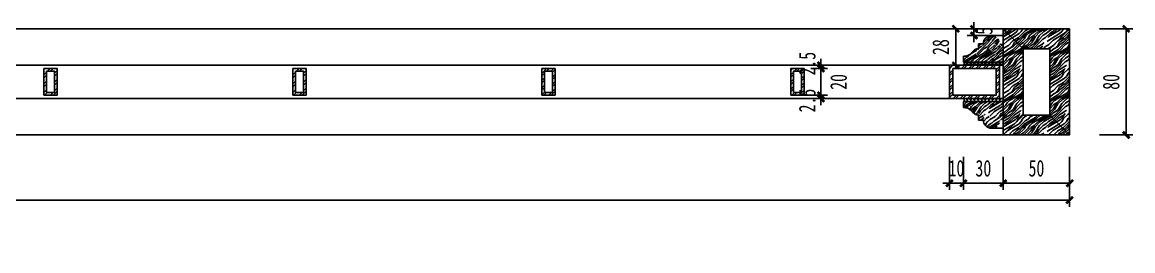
# Model space of a CAD drawing. Header units: millimetres. Extents: x 3111864 to 3154170, y -3068724 to -3044687.
# Drawn here: x 3118356 to 3119192, y -3051320 to -3051148 of the extents above; entities that cross this region are included whole.
import ezdxf

# ---------------------------------------------------------------- set-up
doc = ezdxf.new("R2010")
doc.units = ezdxf.units.MM
doc.header["$LTSCALE"] = 500
doc.header["$MEASUREMENT"] = 0
doc.header["$PDMODE"] = 2
doc.layers.get('0').update_dxf_attribs({"linetype": 'CONTINUOUS'})
doc.layers.get('DEFPOINTS').update_dxf_attribs({"linetype": 'CONTINUOUS'})
for name, color, linetype in [('2', 3, 'CONTINUOUS'), ('D-节点填充', 250, 'CONTINUOUS'), ('D-造型粗线', 4, 'CONTINUOUS'), ('D-造型细线', 146, 'CONTINUOUS')]:
    doc.layers.add(name, color=color, linetype=linetype)
doc.styles.add('DIM', font='SimSun.ttf', dxfattribs={"width": 0.7})
doc.dimstyles.new('00-5', dxfattribs={"dimscale": 5, "dimtxt": 2.5, "dimasz": 1, "dimexe": 1, "dimexo": 1, "dimgap": 1, "dimtad": 1, "dimdec": 0, "dimzin": 0, "dimdsep": 46, "dimtxsty": 'DIM', "dimblk": 'ARCHTICK', "dimcen": 0, "dimclrd": 5, "dimclre": 5, "dimclrt": 35, "dimadec": 0, "dimazin": 0, "dimtfac": 0.5, "dimtdec": 0, "dimtix": 1, "dimtmove": 2, "dimatfit": 2, "dimldrblk": 'A', "dimfxl": 0, "dimtolj": 1, "dimtzin": 0, "dimlwd": -1, "dimlwe": -1, "dimarcsym": 0})
pattern_1 = [(225, (155081.7494, -124383.8827), (2.6940768363, -2.6940768363), []), (225, (155079.9533, -124383.8827), (2.6940768363, -2.6940768363), [])]
pattern_2 = [(45, (156584.253, -124356.633), (-16.97056275, 16.97056275), [4.8, -7.2, 2.4, -9.6]), (45, (156595.708, -124344.33), (-16.97056275, 16.97056275), [4.8, -19.2]), (45, (156593.162, -124345.178), (-16.97056275, 16.97056275), [2.4, -21.6]), (45, (156583.404, -124354.087), (-16.97056275, 16.97056275), [1.2, -16.8, 1.2, -4.8]), (45, (156588.496, -124347.3), (-16.97056275, 16.97056275), [4.8, -7.2, 1.2, -10.8]), (45, (156583.829, -124351.117), (-16.97056275, 16.97056275), [3.6, -20.4]), (45, (156587.647, -124346.45), (-16.97056275, 16.97056275), [7.2, -16.8]), (45, (156582.132, -124351.117), (-16.97056275, 16.97056275), [4.8, -19.2]), (45, (156588.496, -124343.905), (-16.97056275, 16.97056275), [12, -12]), (45, (156582.556, -124348.147), (-16.97056275, 16.97056275), [2.4, -7.2, 4.8, -9.6]), (45, (156594.01, -124335.844), (-16.97056275, 16.97056275), [4.8, -19.2]), (45, (156590.193, -124338.814), (-16.97056275, 16.97056275), [2.4, -21.6]), (45, (156586.374, -124341.783), (-16.97056275, 16.97056275), [2.4, -21.6]), (45, (156577.465, -124349.844), (-16.97056275, 16.97056275), [4.8, -19.2]), (45, (156585.526, -124340.935), (-16.97056275, 16.97056275), [4.8, -19.2]), (45, (156584.677, -124340.086), (-16.97056275, 16.97056275), [4.8, -4.8, 4.8, -9.6]), (45, (156580.435, -124342.632), (-16.97056275, 16.97056275), [2.4, -12, 4.8, -4.8]), (45, (156583.404, -124338.814), (-16.97056275, 16.97056275), [7.2, -16.8]), (45, (156582.556, -124337.965), (-16.97056275, 16.97056275), [4.8, -19.2]), (45, (156575.343, -124344.33), (-16.97056275, 16.97056275), [7.2, -9.6, 2.4, -4.8]), (45, (156574.495, -124343.48), (-16.97056275, 16.97056275), [12, -12]), (45, (156584.253, -124332.874), (-16.97056275, 16.97056275), [2.4, -21.6]), (45, (156578.737, -124337.54), (-16.97056275, 16.97056275), [4.8, -19.2]), (45, (156574.92, -124340.51), (-16.97056275, 16.97056275), [2.4, -9.6, 2.4, -9.6]), (45, (156572.798, -124341.783), (-16.97056275, 16.97056275), [2.4, -7.2, 4.8, -9.6]), (45, (156575.768, -124337.965), (-16.97056275, 16.97056275), [2.4, -12, 2.4, -7.2]), (45, (156578.737, -124334.147), (-16.97056275, 16.97056275), [7.2, -16.8]), (45, (156571.1, -124340.086), (-16.97056275, 16.97056275), [4.8, -19.2]), (45, (156579.162, -124331.177), (-16.97056275, 16.97056275), [2.4, -21.6]), (45, (156582.132, -124327.358), (-16.97056275, 16.97056275), [2.4, -21.6]), (59.03624347, (156594.8595, -124343.4805), (16.970562749, 16.970562747), [2.472, -96.48253262]), (59.03624347, (156592.738, -124337.965), (16.970562749, 16.970562747), [2.472, -96.48253262]), (59.03624347, (156580.859, -124329.48), (16.970562749, 16.970562747), [2.472, -96.48253262]), (59.03624347, (156582.1316, -124340.935), (16.970562749, 16.970562747), [2.472, -96.48253262]), (59.03624347, (156582.98, -124334.995), (16.970562749, 16.970562747), [2.472, -96.48253262]), (59.03624347, (156585.95, -124334.571), (16.970562749, 16.970562747), [2.472, -96.48253262]), (59.03624347, (156574.495, -124340.0864), (16.970562749, 16.970562747), [2.472, -96.48253262]), (59.03624347, (156582.1316, -124334.147), (16.970562749, 16.970562747), [2.472, -96.48253262]), (59.03624347, (156591.8897, -124337.1166), (16.970562749, 16.970562747), [4.944, -94.01053262]), (59.03624347, (156588.92, -124337.541), (16.970562749, 16.970562747), [4.944, -94.01053262]), (59.03624347, (156588.0713, -124336.6923), (16.970562749, 16.970562747), [4.944, -94.01053262]), (210.96375653, (156588.4956, -124347.299), (-16.970562747, -16.970562749), [2.472, -4.944, 2.472, -89.066532624]), (210.96375653, (156582.556, -124348.1474), (-16.970562747, -16.970562749), [2.472, -96.48253262]), (210.96375653, (156574.919, -124340.5107), (-16.970562747, -16.970562749), [4.944, -94.01053262]), (239.03624347, (156595.708, -124344.329), (-16.970562749, -16.970562747), [2.472, -96.48253262]), (30.96375653, (156599.102, -124340.935), (16.970562747, 16.970562749), [2.472, -96.48253262]), (30.96375653, (156588.0713, -124340.0864), (16.970562747, 16.970562749), [2.472, -96.48253262]), (30.96375653, (156588.4956, -124333.7225), (16.970562747, 16.970562749), [2.472, -96.48253262]), (30.96375653, (156580.4346, -124339.238), (16.970562747, 16.970562749), [2.472, -96.48253262]), (30.96375653, (156576.616, -124338.8136), (16.970562747, 16.970562749), [2.472, -96.48253262]), (30.96375653, (156577.4647, -124336.268), (16.970562747, 16.970562749), [2.472, -96.48253262]), (30.96375653, (156580.4346, -124339.238), (16.970562747, 16.970562749), [2.472, -96.48253262]), (30.96375653, (156582.98, -124331.601), (16.970562747, 16.970562749), [9.888, -89.06653262]), (30.96375653, (156584.253, -124353.2386), (16.970562747, 16.970562749), [9.888, -89.06653262]), (30.96375653, (156584.677, -124350.269), (16.970562747, 16.970562749), [9.888, -89.06653262]), (30.96375653, (156585.526, -124347.723), (16.970562747, 16.970562749), [2.472, -4.944, 4.944, -86.594532624]), (30.96375653, (156584.253, -124346.4504), (16.970562747, 16.970562749), [4.944, -4.944, 4.944, -84.122532624]), (30.96375653, (156580.859, -124346.4504), (16.970562747, 16.970562749), [9.888, -89.06653262]), (30.96375653, (156577.889, -124346.8746), (16.970562747, 16.970562749), [9.888, -89.06653262]), (30.96375653, (156577.0404, -124346.026), (16.970562747, 16.970562749), [9.888, -89.06653262]), (30.96375653, (156583.8287, -124329.0555), (16.970562747, 16.970562749), [2.472, -96.48253262]), (30.96376753, (156583.8287, -124325.6614), (16.970559489, 16.970566007), [4.944, -94.01053262]), (30.96376753, (156574.495, -124336.6923), (16.970559489, 16.970566007), [4.944, -94.01053262]), (30.96375753, (156587.647, -124353.2386), (16.970562451, 16.970563045), [9.888, -89.06653262]), (30.96375753, (156585.95, -124331.177), (16.970562451, 16.970563045), [7.416, -91.53853262]), (30.96375753, (156588.92, -124330.7526), (16.970562451, 16.970563045), [14.832, -84.12253262])]

# ---------------------------------------------------------------- blocks, each defined once
blk = doc.blocks.new('_ArchTick')
at = {"color": 0, "linetype": 'ByBlock', "const_width": 0.4}
blk.add_lwpolyline([(-0.5, -0.5), (0.5, 0.5)], dxfattribs=at)
blk = doc.blocks.new('*D9')
at = {"layer": 'D-造型细线', "color": 5, "ltscale": 100}
for p, q in [((3119054.18, -3051249.17), (3119054.18, -3051274.17)), ((3119064.68, -3051249.17), (3119064.68, -3051274.17)), ((3119054.18, -3051269.17), (3119049.18, -3051269.17)), ((3119054.18, -3051269.17), (3119064.68, -3051269.17)), ((3119064.68, -3051269.17), (3119069.68, -3051269.17))]:
    blk.add_line(p, q, dxfattribs=at)
at = {"layer": 'DEFPOINTS', "color": 0, "ltscale": 100}
for p in [(3119054.18, -3051205.26), (3119064.68, -3051208.96), (3119064.68, -3051269.17)]:
    blk.add_point(p, dxfattribs=at)
at = {"layer": 'D-造型细线', "color": 5, "ltscale": 100, "xscale": 5, "yscale": 5, "zscale": 5}
blk.add_blockref('_ArchTick', (3119054.18, -3051269.17), dxfattribs=at)
at = {"layer": 'D-造型细线', "color": 5, "ltscale": 100, "xscale": 5, "yscale": 5, "zscale": 5, "rotation": 180}
blk.add_blockref('_ArchTick', (3119064.68, -3051269.17), dxfattribs=at)
at = {"layer": 'D-造型细线', "color": 35, "ltscale": 100, "insert": (3119059.43, -3051257.92), "char_height": 12.5, "attachment_point": 5, "style": 'DIM'}
blk.add_mtext('\\A1;10', dxfattribs=at)
blk = doc.blocks.new('A')
for p, q in [((-0.37, 0), (-2.13, 0)), ((-1.44, 1.15), (-1.09, 1.44)), ((-1.44, 1.15), (-0.37, 0)), ((-1.44, -1.15), (-0.37, 0)), ((-1.09, 1.44), (0, 0)), ((-1.09, -1.44), (0, 0)), ((-1.44, -1.15), (-1.09, -1.44))]:
    blk.add_line(p, q)
for points in [[(-1.44, 1.15), (-1.09, 1.44), (-0.37, 0), (0, 0)], [(-1.44, -1.15), (-1.09, -1.44), (-0.37, 0), (0, 0)]]:
    blk.add_solid(points)
blk = doc.blocks.new('*D10')
at = {"layer": 'D-造型细线', "color": 5, "ltscale": 100}
for p, q in [((3119064.68, -3051249.17), (3119064.68, -3051274.17)), ((3119094.68, -3051249.17), (3119094.68, -3051274.17)), ((3119064.68, -3051269.17), (3119094.68, -3051269.17))]:
    blk.add_line(p, q, dxfattribs=at)
at = {"layer": 'DEFPOINTS', "color": 0, "ltscale": 100}
for p in [(3119064.68, -3051208.96), (3119094.68, -3051232.76), (3119094.68, -3051269.17)]:
    blk.add_point(p, dxfattribs=at)
at = {"layer": 'D-造型细线', "color": 5, "ltscale": 100, "xscale": 5, "yscale": 5, "zscale": 5, "rotation": 180}
blk.add_blockref('_ArchTick', (3119064.68, -3051269.17), dxfattribs=at)
at = {"layer": 'D-造型细线', "color": 5, "ltscale": 100, "xscale": 5, "yscale": 5, "zscale": 5}
blk.add_blockref('_ArchTick', (3119094.68, -3051269.17), dxfattribs=at)
at = {"layer": 'D-造型细线', "color": 35, "ltscale": 100, "insert": (3119079.68, -3051257.92), "char_height": 12.5, "attachment_point": 5, "style": 'DIM'}
blk.add_mtext('\\A1;30', dxfattribs=at)
blk = doc.blocks.new('*D11')
at = {"layer": 'D-造型细线', "color": 5, "ltscale": 100}
for p, q in [((3119094.68, -3051249.17), (3119094.68, -3051274.17)), ((3119144.68, -3051249.17), (3119144.68, -3051274.17)), ((3119094.68, -3051269.17), (3119144.68, -3051269.17))]:
    blk.add_line(p, q, dxfattribs=at)
at = {"layer": 'DEFPOINTS', "color": 0, "ltscale": 100}
for p in [(3119094.68, -3051232.76), (3119144.68, -3051232.76), (3119144.68, -3051269.17)]:
    blk.add_point(p, dxfattribs=at)
at = {"layer": 'D-造型细线', "color": 5, "ltscale": 100, "xscale": 5, "yscale": 5, "zscale": 5, "rotation": 180}
blk.add_blockref('_ArchTick', (3119094.68, -3051269.17), dxfattribs=at)
at = {"layer": 'D-造型细线', "color": 5, "ltscale": 100, "xscale": 5, "yscale": 5, "zscale": 5}
blk.add_blockref('_ArchTick', (3119144.68, -3051269.17), dxfattribs=at)
at = {"layer": 'D-造型细线', "color": 35, "ltscale": 100, "insert": (3119119.68, -3051257.92), "char_height": 12.5, "attachment_point": 5, "style": 'DIM'}
blk.add_mtext('\\A1;50', dxfattribs=at)
blk = doc.blocks.new('*D12')
at = {"layer": 'D-造型细线', "color": 5, "ltscale": 100}
for p, q in [((3119167.24, -3051152.76), (3119192.24, -3051152.76)), ((3119187.24, -3051232.76), (3119187.24, -3051152.76)), ((3119167.24, -3051232.76), (3119192.24, -3051232.76))]:
    blk.add_line(p, q, dxfattribs=at)
at = {"layer": 'DEFPOINTS', "color": 0, "ltscale": 100}
for p in [(3119144.68, -3051152.76), (3119187.24, -3051152.76), (3119144.68, -3051232.76)]:
    blk.add_point(p, dxfattribs=at)
at = {"layer": 'D-造型细线', "color": 5, "ltscale": 100, "xscale": 5, "yscale": 5, "zscale": 5}
for p, rotation in [((3119187.24, -3051152.76), 90), ((3119187.24, -3051232.76), 270)]:
    blk.add_blockref('_ArchTick', p, dxfattribs=dict(at, rotation=rotation))
at = {"layer": 'D-造型细线', "color": 35, "ltscale": 100, "insert": (3119175.99, -3051192.76), "char_height": 12.5, "attachment_point": 5, "rotation": 90, "style": 'DIM'}
blk.add_mtext('\\A1;80', dxfattribs=at)
blk = doc.blocks.new('*D14')
at = {"layer": 'D-造型细线', "color": 5, "ltscale": 100}
for p, q in [((3119072.6, -3051152.76), (3119072.6, -3051147.76)), ((3119092.6, -3051152.76), (3119067.6, -3051152.76)), ((3119072.6, -3051157.76), (3119072.6, -3051152.76)), ((3119092.6, -3051157.76), (3119067.6, -3051157.76)), ((3119072.6, -3051157.76), (3119072.6, -3051162.76))]:
    blk.add_line(p, q, dxfattribs=at)
at = {"layer": 'DEFPOINTS', "color": 0, "ltscale": 100}
for p in [(3119072.6, -3051152.76), (3119110.39, -3051152.76), (3119110.39, -3051157.76)]:
    blk.add_point(p, dxfattribs=at)
at = {"layer": 'D-造型细线', "color": 5, "ltscale": 100, "xscale": 5, "yscale": 5, "zscale": 5}
for p, rotation in [((3119072.6, -3051152.76), 270), ((3119072.6, -3051157.76), 90)]:
    blk.add_blockref('_ArchTick', p, dxfattribs=dict(at, rotation=rotation))
at = {"layer": 'D-造型细线', "color": 35, "ltscale": 100, "insert": (3119080.37, -3051154.26), "char_height": 12.5, "attachment_point": 5, "rotation": 90, "style": 'DIM'}
blk.add_mtext('\\A1;5', dxfattribs=at)
blk = doc.blocks.new('*D15')
at = {"layer": 'D-造型细线', "color": 5, "ltscale": 100}
for p, q in [((3119078.89, -3051152.76), (3119053.89, -3051152.76)), ((3119058.89, -3051152.76), (3119058.89, -3051180.26)), ((3119058.89, -3051180.26), (3119053.89, -3051180.26))]:
    blk.add_line(p, q, dxfattribs=at)
at = {"layer": 'DEFPOINTS', "color": 0, "ltscale": 100}
for p in [(3119094.68, -3051152.76), (3119058.89, -3051180.26), (3119058.89, -3051180.26)]:
    blk.add_point(p, dxfattribs=at)
at = {"layer": 'D-造型细线', "color": 5, "ltscale": 100, "xscale": 5, "yscale": 5, "zscale": 5}
for p, rotation in [((3119058.89, -3051152.76), 90), ((3119058.89, -3051180.26), 270)]:
    blk.add_blockref('_ArchTick', p, dxfattribs=dict(at, rotation=rotation))
at = {"layer": 'D-造型细线', "color": 35, "ltscale": 100, "insert": (3119047.64, -3051166.51), "char_height": 12.5, "attachment_point": 5, "rotation": 90, "style": 'DIM'}
blk.add_mtext('\\A1;28', dxfattribs=at)
blk = doc.blocks.new('*D92')
at = {"layer": 'D-造型细线', "color": 5, "ltscale": 100}
for p, q in [((3119144.68, -3051261.83), (3119144.68, -3051286.83)), ((3117604.68, -3051282.24), (3117604.68, -3051276.83)), ((3117604.68, -3051281.83), (3119144.68, -3051281.83))]:
    blk.add_line(p, q, dxfattribs=at)
at = {"layer": 'DEFPOINTS', "color": 0, "ltscale": 100}
for p in [(3119144.68, -3051232.76), (3119144.68, -3051281.83), (3117604.68, -3051287.24)]:
    blk.add_point(p, dxfattribs=at)
at = {"layer": 'D-造型细线', "color": 5, "ltscale": 100, "xscale": 5, "yscale": 5, "zscale": 5, "rotation": 180}
blk.add_blockref('_ArchTick', (3117604.68, -3051281.83), dxfattribs=at)
at = {"layer": 'D-造型细线', "color": 5, "ltscale": 100, "xscale": 5, "yscale": 5, "zscale": 5}
blk.add_blockref('_ArchTick', (3119144.68, -3051281.83), dxfattribs=at)
at = {"layer": 'D-造型细线', "color": 35, "ltscale": 100, "insert": (3118095.57, -3051311.89), "char_height": 12.5, "attachment_point": 5, "style": 'DIM'}
blk.add_mtext('\\A1;见立面', dxfattribs=at)
blk = doc.blocks.new('*D768')
at = {"layer": 'D-造型细线', "color": 5, "ltscale": 100}
for p, q in [((3118957.35, -3051202.76), (3118957.35, -3051197.76)), ((3118944.89, -3051202.76), (3118962.35, -3051202.76)), ((3118944.89, -3051205.26), (3118962.35, -3051205.26)), ((3118957.35, -3051205.26), (3118957.35, -3051202.76)), ((3118957.35, -3051205.26), (3118957.35, -3051210.26))]:
    blk.add_line(p, q, dxfattribs=at)
at = {"layer": 'DEFPOINTS', "color": 0, "ltscale": 100}
for p in [(3118939.89, -3051202.76), (3118939.89, -3051205.26), (3118957.35, -3051202.76)]:
    blk.add_point(p, dxfattribs=at)
at = {"layer": 'D-造型细线', "color": 5, "ltscale": 100, "xscale": 5, "yscale": 5, "zscale": 5}
for p, rotation in [((3118957.35, -3051202.76), 270), ((3118957.35, -3051205.26), 90)]:
    blk.add_blockref('_ArchTick', p, dxfattribs=dict(at, rotation=rotation))
at = {"layer": 'D-造型细线', "color": 35, "ltscale": 100, "insert": (3118947.1, -3051206.83), "char_height": 12.5, "attachment_point": 5, "rotation": 90, "style": 'DIM'}
blk.add_mtext('\\A1;2.5', dxfattribs=at)
blk = doc.blocks.new('*D769')
at = {"layer": 'D-造型细线', "color": 5, "ltscale": 100}
for p, q in [((3118949.68, -3051182.76), (3118962.35, -3051182.76)), ((3118957.35, -3051202.76), (3118957.35, -3051182.76)), ((3118944.89, -3051202.76), (3118962.35, -3051202.76))]:
    blk.add_line(p, q, dxfattribs=at)
at = {"layer": 'DEFPOINTS', "color": 0, "ltscale": 100}
for p in [(3118944.68, -3051182.76), (3118957.35, -3051182.76), (3118939.89, -3051202.76)]:
    blk.add_point(p, dxfattribs=at)
at = {"layer": 'D-造型细线', "color": 5, "ltscale": 100, "xscale": 5, "yscale": 5, "zscale": 5}
for p, rotation in [((3118957.35, -3051182.76), 90), ((3118957.35, -3051202.76), 270)]:
    blk.add_blockref('_ArchTick', p, dxfattribs=dict(at, rotation=rotation))
at = {"layer": 'D-造型细线', "color": 35, "ltscale": 100, "insert": (3118970.72, -3051192.76), "char_height": 12.5, "attachment_point": 5, "rotation": 90, "style": 'DIM'}
blk.add_mtext('\\A1;20', dxfattribs=at)
blk = doc.blocks.new('*D770')
at = {"layer": 'D-造型细线', "color": 5, "ltscale": 100}
for p, q in [((3118949.68, -3051180.26), (3118962.35, -3051180.26)), ((3118957.35, -3051180.26), (3118957.35, -3051175.26)), ((3118957.35, -3051182.76), (3118957.35, -3051180.26)), ((3118949.68, -3051182.76), (3118962.35, -3051182.76)), ((3118957.35, -3051182.76), (3118957.35, -3051187.76))]:
    blk.add_line(p, q, dxfattribs=at)
at = {"layer": 'DEFPOINTS', "color": 0, "ltscale": 100}
for p in [(3118944.68, -3051180.26), (3118957.35, -3051180.26), (3118944.68, -3051182.76)]:
    blk.add_point(p, dxfattribs=at)
at = {"layer": 'D-造型细线', "color": 5, "ltscale": 100, "xscale": 5, "yscale": 5, "zscale": 5}
for p, rotation in [((3118957.35, -3051180.26), 270), ((3118957.35, -3051182.76), 90)]:
    blk.add_blockref('_ArchTick', p, dxfattribs=dict(at, rotation=rotation))
at = {"layer": 'D-造型细线', "color": 35, "ltscale": 100, "insert": (3118947.1, -3051179.06), "char_height": 12.5, "attachment_point": 5, "rotation": 90, "style": 'DIM'}
blk.add_mtext('\\A1;2.5', dxfattribs=at)

msp = doc.modelspace()

# ---------------------------------------------------------------- hatches: boundary and pattern name
at = {"layer": 'D-节点填充', "ltscale": 0.15}
h = msp.add_hatch(dxfattribs=at)
h.set_pattern_fill('ANSI32', color=256, scale=0.8, angle=180, style=0)
h.set_pattern_definition(pattern_1)
h.paths.add_polyline_path([(3119054.185, -3051180.257), (3119054.185, -3051205.257), (3119091.868, -3051205.257), (3119091.868, -3051180.257)])
h.paths.add_polyline_path([(3119089.368, -3051182.757), (3119089.368, -3051202.757), (3119056.685, -3051202.757), (3119056.685, -3051182.757)], flags=16)
h = msp.add_hatch(dxfattribs=at)
h.set_pattern_fill('ANSI32', color=256, angle=180, style=0)
h.set_pattern_definition([(225, (155536.7494, -124591.2596), (3.3675960454, -3.3675960454), []), (225, (155534.5043, -124591.2596), (3.3675960454, -3.3675960454), [])])
h.paths.add_polyline_path([(3118372.181, -3051202.757), (3118382.181, -3051202.757), (3118382.181, -3051182.757), (3118372.181, -3051182.757)])
h.paths.add_polyline_path([(3118374.181, -3051200.757), (3118380.181, -3051200.757), (3118380.181, -3051184.757), (3118374.181, -3051184.757)], flags=16)
h = msp.add_hatch(dxfattribs=at)
h.set_pattern_fill('ANSI32', color=256, angle=180, style=0)
h.set_pattern_definition([(225, (155536.7494, -124591.2596), (3.3675960454, -3.3675960454), []), (225, (155534.5043, -124591.2596), (3.3675960454, -3.3675960454), [])])
h.paths.add_polyline_path([(3118372.181, -3051202.757), (3118382.181, -3051202.757), (3118382.181, -3051182.757), (3118372.181, -3051182.757)])
h.paths.add_polyline_path([(3118374.181, -3051200.757), (3118380.181, -3051200.757), (3118380.181, -3051184.757), (3118374.181, -3051184.757)], flags=16)
h = msp.add_hatch(dxfattribs=at)
h.set_pattern_fill('ANSI32', color=256, angle=180, style=0)
h.set_pattern_definition([(225, (155724.2494, -124591.2596), (3.3675960454, -3.3675960454), []), (225, (155722.0043, -124591.2596), (3.3675960454, -3.3675960454), [])])
h.paths.add_polyline_path([(3118559.681, -3051202.757), (3118569.681, -3051202.757), (3118569.681, -3051182.757), (3118559.681, -3051182.757)])
h.paths.add_polyline_path([(3118561.681, -3051200.757), (3118567.681, -3051200.757), (3118567.681, -3051184.757), (3118561.681, -3051184.757)], flags=16)
h = msp.add_hatch(dxfattribs=at)
h.set_pattern_fill('ANSI32', color=256, scale=0.8, angle=180, style=0)
h.set_pattern_definition(pattern_1)
h.paths.add_polyline_path([(3118747.181, -3051202.757), (3118757.181, -3051202.757), (3118757.181, -3051182.757), (3118747.181, -3051182.757)])
h.paths.add_polyline_path([(3118749.181, -3051200.757), (3118755.181, -3051200.757), (3118755.181, -3051184.757), (3118749.181, -3051184.757)], flags=16)
h = msp.add_hatch(dxfattribs=at)
h.set_pattern_fill('ANSI32', color=256, scale=0.8, angle=180, style=0)
h.set_pattern_definition(pattern_1)
h.paths.add_polyline_path([(3118934.681, -3051202.757), (3118944.681, -3051202.757), (3118944.681, -3051182.757), (3118934.681, -3051182.757)])
h.paths.add_polyline_path([(3118936.681, -3051200.757), (3118942.681, -3051200.757), (3118942.681, -3051184.757), (3118936.681, -3051184.757)], flags=16)
at = {"layer": 'D-造型细线', "ltscale": 100}
h = msp.add_hatch(dxfattribs=at)
h.set_pattern_fill('FB木纹中SC300', color=251, scale=6, angle=45, style=0, pattern_type=2)
h.set_pattern_definition([(45, (3119094.68, -3051232.757), (-16.9706, 16.9706), [4.8, -7.2, 2.4, -9.6]), (45, (3119106.136, -3051220.453), (-16.9706, 16.9706), [4.8, -19.2]), (45, (3119103.59, -3051221.302), (-16.9706, 16.9706), [2.4, -21.6]), (45, (3119093.833, -3051230.211), (-16.9706, 16.9706), [1.2, -16.8, 1.2, -4.8]), (45, (3119098.924, -3051223.423), (-16.9706, 16.9706), [4.8, -7.2, 1.2, -10.8]), (45, (3119094.257, -3051227.242), (-16.9706, 16.9706), [3.6, -20.4]), (45, (3119098.075, -3051222.575), (-16.9706, 16.9706), [7.2, -16.8]), (45, (3119092.56, -3051227.242), (-16.9706, 16.9706), [4.8, -19.2]), (45, (3119098.924, -3051220.03), (-16.9706, 16.9706), [12, -12]), (45, (3119092.984, -3051224.272), (-16.9706, 16.9706), [2.4, -7.2, 4.8, -9.6]), (45, (3119104.44, -3051211.968), (-16.9706, 16.9706), [4.8, -19.2]), (45, (3119100.62, -3051214.938), (-16.9706, 16.9706), [2.4, -21.6]), (45, (3119096.803, -3051217.908), (-16.9706, 16.9706), [2.4, -21.6]), (45, (3119087.893, -3051225.969), (-16.9706, 16.9706), [4.8, -19.2]), (45, (3119095.954, -3051217.06), (-16.9706, 16.9706), [4.8, -19.2]), (45, (3119095.105, -3051216.21), (-16.9706, 16.9706), [4.8, -4.8, 4.8, -9.6]), (45, (3119090.863, -3051218.756), (-16.9706, 16.9706), [2.4, -12, 4.8, -4.8]), (45, (3119093.833, -3051214.938), (-16.9706, 16.9706), [7.2, -16.8]), (45, (3119092.984, -3051214.09), (-16.9706, 16.9706), [4.8, -19.2]), (45, (3119085.772, -3051220.453), (-16.9706, 16.9706), [7.2, -9.6, 2.4, -4.8]), (45, (3119084.923, -3051219.605), (-16.9706, 16.9706), [12, -12]), (45, (3119094.68, -3051208.998), (-16.9706, 16.9706), [2.4, -21.6]), (45, (3119089.166, -3051213.665), (-16.9706, 16.9706), [4.8, -19.2]), (45, (3119085.347, -3051216.635), (-16.9706, 16.9706), [2.4, -9.6, 2.4, -9.6]), (45, (3119083.226, -3051217.908), (-16.9706, 16.9706), [2.4, -7.2, 4.8, -9.6]), (45, (3119086.196, -3051214.09), (-16.9706, 16.9706), [2.4, -12, 2.4, -7.2]), (45, (3119089.166, -3051210.27), (-16.9706, 16.9706), [7.2, -16.8]), (45, (3119081.53, -3051216.21), (-16.9706, 16.9706), [4.8, -19.2]), (45, (3119089.59, -3051207.3), (-16.9706, 16.9706), [2.4, -21.6]), (45, (3119092.56, -3051203.483), (-16.9706, 16.9706), [2.4, -21.6]), (59.036, (3119105.288, -3051219.605), (16.97056, 16.97056), [2.472, -96.4825]), (59.036, (3119103.1665, -3051214.0894), (16.97056, 16.97056), [2.472, -96.4825]), (59.036, (3119091.287, -3051205.604), (16.97056, 16.97056), [2.472, -96.4825]), (59.036, (3119092.56, -3051217.059), (16.97056, 16.97056), [2.472, -96.4825]), (59.036, (3119093.4084, -3051211.1195), (16.97056, 16.97056), [2.472, -96.4825]), (59.036, (3119096.378, -3051210.695), (16.97056, 16.97056), [2.472, -96.4825]), (59.036, (3119084.923, -3051216.2107), (16.97056, 16.97056), [2.472, -96.4825]), (59.036, (3119092.56, -3051210.271), (16.97056, 16.97056), [2.472, -96.4825]), (59.036, (3119102.318, -3051213.241), (16.97056, 16.97056), [4.944, -94.0105]), (59.036, (3119099.348, -3051213.665), (16.97056, 16.97056), [4.944, -94.0105]), (59.036, (3119098.4996, -3051212.8166), (16.97056, 16.97056), [4.944, -94.0105]), (210.964, (3119098.924, -3051223.423), (-16.97056, -16.97056), [2.472, -4.944, 2.472, -89.0665]), (210.964, (3119092.984, -3051224.272), (-16.97056, -16.97056), [2.472, -96.4825]), (210.964, (3119085.3474, -3051216.635), (-16.97056, -16.97056), [4.944, -94.0105]), (239.036, (3119106.1363, -3051220.4533), (-16.97056, -16.97056), [2.472, -96.4825]), (30.964, (3119109.5304, -3051217.059), (16.97056, 16.97056), [2.472, -96.4825]), (30.964, (3119098.4996, -3051216.2107), (16.97056, 16.97056), [2.472, -96.4825]), (30.964, (3119098.924, -3051209.847), (16.97056, 16.97056), [2.472, -96.4825]), (30.964, (3119090.863, -3051215.362), (16.97056, 16.97056), [2.472, -96.4825]), (30.964, (3119087.0444, -3051214.938), (16.97056, 16.97056), [2.472, -96.4825]), (30.964, (3119087.893, -3051212.3923), (16.97056, 16.97056), [2.472, -96.4825]), (30.964, (3119090.863, -3051215.362), (16.97056, 16.97056), [2.472, -96.4825]), (30.964, (3119093.4084, -3051207.7254), (16.97056, 16.97056), [9.888, -89.0665]), (30.964, (3119094.681, -3051229.363), (16.97056, 16.97056), [9.888, -89.0665]), (30.964, (3119095.1055, -3051226.393), (16.97056, 16.97056), [9.888, -89.0665]), (30.964, (3119095.954, -3051223.8475), (16.97056, 16.97056), [2.472, -4.944, 4.944, -86.5945]), (30.964, (3119094.681, -3051222.5747), (16.97056, 16.97056), [4.944, -4.944, 4.944, -84.1225]), (30.964, (3119091.287, -3051222.5747), (16.97056, 16.97056), [9.888, -89.0665]), (30.964, (3119088.317, -3051222.999), (16.97056, 16.97056), [9.888, -89.0665]), (30.964, (3119087.4687, -3051222.1504), (16.97056, 16.97056), [9.888, -89.0665]), (30.964, (3119094.257, -3051205.18), (16.97056, 16.97056), [2.472, -96.4825]), (30.964, (3119094.257, -3051201.786), (16.97056, 16.97057), [4.944, -94.0105]), (30.964, (3119084.923, -3051212.8166), (16.97056, 16.97057), [4.944, -94.0105]), (30.964, (3119098.0753, -3051229.363), (16.97056, 16.97056), [9.888, -89.0665]), (30.964, (3119096.378, -3051207.301), (16.97056, 16.97056), [7.416, -91.5385]), (30.964, (3119099.348, -3051206.877), (16.97056, 16.97056), [14.832, -84.1225])])
h.paths.add_polyline_path([(3119144.681, -3051152.757), (3119094.681, -3051152.757), (3119109.681, -3051167.757), (3119129.681, -3051167.757)])
h.paths.add_polyline_path([(3119144.681, -3051152.757), (3119129.681, -3051167.757), (3119129.681, -3051217.757), (3119144.681, -3051232.757)])
h.paths.add_polyline_path([(3119109.681, -3051167.757), (3119094.681, -3051152.757), (3119094.681, -3051157.757), (3119094.681, -3051162.757), (3119094.681, -3051180.257), (3119094.681, -3051227.757), (3119094.681, -3051232.757), (3119109.681, -3051217.757)])
h.paths.add_polyline_path([(3119129.681, -3051217.757), (3119109.681, -3051217.757), (3119094.681, -3051232.757), (3119144.681, -3051232.757)])
h = msp.add_hatch(dxfattribs=at)
h.set_pattern_fill('FB木纹中SC300', color=251, scale=6, angle=45, style=0, pattern_type=2)
h.set_pattern_definition(pattern_2)
h.paths.add_polyline_path([(3119094.681, -3051164.007), (3119092.181, -3051164.007, 1), (3119079.681, -3051164.007), (3119075.931, -3051164.007), (3119075.931, -3051167.757, 0.2272617), (3119072.231, -3051169.328, -0.0076863), (3119070.742, -3051170.967, -0.2228721), (3119064.681, -3051173.382), (3119064.681, -3051178.007), (3119094.681, -3051178.007)])
h = msp.add_hatch(dxfattribs=at)
h.set_pattern_fill('HONEY', color=251, angle=90, style=0)
h.set_pattern_definition([(90, (3119064.6812, -3051207.507), (-1.374815, 2.38125), [1.5875, -3.175]), (210, (3119064.6812, -3051207.507), (-1.374815, -2.38125), [1.5875, -3.175]), (150, (3119064.6812, -3051207.507), (-2.74963, 3e-07), [-3.175, 1.5875])])
h.paths.add_polyline_path([(3119094.681, -3051178.007), (3119064.681, -3051178.007, -0.5555556), (3119064.681, -3051180.257), (3119091.868, -3051180.257), (3119094.681, -3051180.257)])
h.paths.add_polyline_path([(3119094.681, -3051205.257), (3119091.868, -3051205.257), (3119064.681, -3051205.257, -0.5555556), (3119064.681, -3051207.507), (3119094.681, -3051207.507)])
h = msp.add_hatch(dxfattribs=at)
h.set_pattern_fill('FB木纹中SC300', color=251, scale=6, angle=45, style=0, pattern_type=2)
h.set_pattern_definition(pattern_2)
h.paths.add_polyline_path([(3119094.681, -3051221.507), (3119092.181, -3051221.507, -1), (3119079.681, -3051221.507), (3119075.931, -3051221.507), (3119075.931, -3051217.757, -0.2272617), (3119072.231, -3051216.186, 0.0076863), (3119070.742, -3051214.547, 0.2228721), (3119064.681, -3051212.132), (3119064.681, -3051207.507), (3119094.681, -3051207.507)])

# ---------------------------------------------------------------- linework, layer by layer
at = {"layer": '2', "color": 3, "ltscale": 100}
for p, q in [((3119144.681, -3051152.757), (3119094.681, -3051152.757)), ((3119094.681, -3051152.757), (3119094.681, -3051157.757)), ((3119109.681, -3051167.757), (3119094.681, -3051152.757)), ((3119094.681, -3051152.757), (3119144.681, -3051152.757)), ((3119129.681, -3051167.757), (3119144.681, -3051152.757)), ((3119144.681, -3051152.757), (3119144.681, -3051232.757)), ((3119079.681, -3051164.007), (3119075.931, -3051164.007)), ((3119075.931, -3051164.007), (3119075.931, -3051167.757)), ((3119094.681, -3051157.757), (3119085.931, -3051157.757)), ((3119094.681, -3051157.757), (3119094.681, -3051180.257)), ((3119094.681, -3051157.757), (3119094.681, -3051162.757)), ((3119065.306, -3051173.382), (3119064.681, -3051173.382)), ((3119064.681, -3051178.007), (3119064.681, -3051173.382)), ((3119109.681, -3051167.757), (3119109.681, -3051217.757)), ((3119109.681, -3051167.757), (3119129.681, -3051167.757)), ((3119129.681, -3051167.757), (3119129.681, -3051217.757)), ((3119094.681, -3051178.007), (3119064.681, -3051178.007)), ((3119094.681, -3051180.257), (3119094.681, -3051227.757)), ((3119094.681, -3051207.507), (3119064.681, -3051207.507)), ((3119064.681, -3051207.507), (3119064.681, -3051212.132)), ((3119075.931, -3051221.507), (3119075.931, -3051217.757)), ((3119079.681, -3051221.507), (3119075.931, -3051221.507)), ((3119109.681, -3051217.757), (3119094.681, -3051232.757)), ((3119094.681, -3051227.757), (3119094.681, -3051222.757)), ((3119109.681, -3051217.757), (3119129.681, -3051217.757)), ((3119129.681, -3051217.757), (3119144.681, -3051232.757)), ((3119085.931, -3051227.757), (3119094.681, -3051227.757)), ((3119094.681, -3051227.757), (3119085.931, -3051227.757)), ((3119094.681, -3051232.757), (3119094.681, -3051227.757)), ((3119144.681, -3051232.757), (3119094.681, -3051232.757))]:
    msp.add_line(p, q, dxfattribs=at)
for centre, radius, start, end in [((3119085.931, -3051164.007), 6.25, 90, 180), ((3119065.137, -3051165.713), 7.682, 266.598476, 316.855613), ((3119018.201, -3051121.723), 72.011, 316.855613, 318.617145), ((3119075.72, -3051172.403), 4.65, 87.402493, 138.617145), ((3119065.137, -3051219.801), 7.682, 43.144387, 93.401524), ((3119018.201, -3051263.791), 72.011, 41.382855, 43.144387), ((3119075.72, -3051213.111), 4.65, 221.382855, 272.597507), ((3119085.931, -3051221.507), 6.25, 180, 270)]:
    msp.add_arc(centre, radius, start, end, dxfattribs=at)
at = {"layer": 'D-造型粗线'}
for p, q in [((3119091.868, -3051180.257), (3119094.681, -3051180.257)), ((3119094.681, -3051207.507), (3119064.681, -3051207.507)), ((3119091.868, -3051205.257), (3119094.681, -3051205.257)), ((3119065.306, -3051212.132), (3119064.681, -3051212.132))]:
    msp.add_line(p, q, dxfattribs=at)
msp.add_lwpolyline([(3119054.185, -3051180.257), (3119091.868, -3051180.257), (3119091.868, -3051205.257), (3119054.185, -3051205.257)], close=True, dxfattribs=at)
at = {"layer": 'D-造型细线', "color": 44, "ltscale": 0.15}
for p, q in [((3119094.681, -3051180.257), (3117700.178, -3051180.257)), ((3119094.681, -3051205.257), (3117700.178, -3051205.257))]:
    msp.add_line(p, q, dxfattribs=at)
at = {"layer": 'D-造型细线', "color": 146, "ltscale": 100}
for points in [[(3117659.681, -3051152.757), (3119094.681, -3051152.757)], [(3117659.681, -3051232.757), (3119094.681, -3051232.757)]]:
    msp.add_lwpolyline(points, dxfattribs=at)
at = {"layer": 'D-造型细线', "color": 44, "ltscale": 0.15}
for points in [[(3118372.181, -3051202.757), (3118382.181, -3051202.757), (3118382.181, -3051182.757), (3118372.181, -3051182.757)], [(3118372.181, -3051202.757), (3118382.181, -3051202.757), (3118382.181, -3051182.757), (3118372.181, -3051182.757)], [(3118374.181, -3051200.757), (3118380.181, -3051200.757), (3118380.181, -3051184.757), (3118374.181, -3051184.757)], [(3118374.181, -3051200.757), (3118380.181, -3051200.757), (3118380.181, -3051184.757), (3118374.181, -3051184.757)], [(3118559.681, -3051202.757), (3118569.681, -3051202.757), (3118569.681, -3051182.757), (3118559.681, -3051182.757)], [(3118561.681, -3051200.757), (3118567.681, -3051200.757), (3118567.681, -3051184.757), (3118561.681, -3051184.757)], [(3118747.181, -3051202.757), (3118757.181, -3051202.757), (3118757.181, -3051182.757), (3118747.181, -3051182.757)], [(3118749.181, -3051200.757), (3118755.181, -3051200.757), (3118755.181, -3051184.757), (3118749.181, -3051184.757)], [(3118934.681, -3051202.757), (3118944.681, -3051202.757), (3118944.681, -3051182.757), (3118934.681, -3051182.757)], [(3118936.681, -3051200.757), (3118942.681, -3051200.757), (3118942.681, -3051184.757), (3118936.681, -3051184.757)], [(3119056.685, -3051182.757), (3119089.368, -3051182.757), (3119089.368, -3051202.757), (3119056.685, -3051202.757)]]:
    msp.add_lwpolyline(points, close=True, dxfattribs=at)
at = {"layer": 'D-造型细线', "color": 251, "ltscale": 100}
msp.add_lwpolyline([(3119094.681, -3051232.757), (3117659.681, -3051232.757)], dxfattribs=at)
at = {"layer": 'D-造型细线', "color": 44, "ltscale": 0.15}
for centre in [(3119063.981, -3051179.132), (3119063.981, -3051206.382)]:
    msp.add_arc(centre, 1.325, 301.890792, 58.109208, dxfattribs=at)

# ---------------------------------------------------------------- dimensions: what is measured, and where the dimension line sits
at = {"layer": 'D-造型细线', "color": 3, "ltscale": 100}
for base, p1, p2, picture, middle in [((3119072.601, -3051152.757), (3119110.393, -3051157.757), (3119110.393, -3051152.757), '*D14', (3119080.366, -3051154.264)), ((3118957.353, -3051182.757), (3118939.893, -3051202.757), (3118944.681, -3051182.757), '*D769', (3118970.717, -3051192.757))]:
    dim = msp.add_linear_dim(base=base, p1=p1, p2=p2, angle=90, dimstyle='00-5', dxfattribs=at)
    dim.commit()
    dim.dimension.update_dxf_attribs({"geometry": picture, "text_midpoint": middle, "dimtype": 160})
for base, p1, p2, picture, middle in [((3119058.889762735, -3051180.257000171), (3119094.681187909, -3051152.757000171), (3119058.889762735, -3051180.257000171), '*D15', (3119047.639762735, -3051166.507000171)), ((3119187.24, -3051152.757), (3119144.681, -3051232.757), (3119144.681, -3051152.757), '*D12', (3119175.99, -3051192.757))]:
    dim = msp.add_linear_dim(base=base, p1=p1, p2=p2, angle=90, dimstyle='00-5', dxfattribs=at)
    dim.commit()
    dim.dimension.update_dxf_attribs({"geometry": picture, "text_midpoint": middle})
for base, p1, p2, picture, middle in [((3118957.353, -3051180.257), (3118944.681, -3051182.757), (3118944.681, -3051180.257), '*D770', (3118947.103, -3051179.061)), ((3118957.353, -3051202.757), (3118939.893, -3051205.257), (3118939.893, -3051202.757), '*D768', (3118947.103, -3051206.827))]:
    dim = msp.add_linear_dim(base=base, p1=p1, p2=p2, angle=90, text='2.5', dimstyle='00-5', dxfattribs=at)
    dim.commit()
    dim.dimension.update_dxf_attribs({"geometry": picture, "text_midpoint": middle, "dimtype": 160})
for base, p1, p2, picture, middle in [((3119064.681, -3051269.172), (3119054.185, -3051205.257), (3119064.681, -3051208.96), '*D9', (3119059.433, -3051257.922)), ((3119094.681, -3051269.172), (3119064.681, -3051208.96), (3119094.681, -3051232.757), '*D10', (3119079.681, -3051257.922)), ((3119144.681, -3051269.172), (3119094.681, -3051232.757), (3119144.681, -3051232.757), '*D11', (3119119.681, -3051257.922))]:
    dim = msp.add_linear_dim(base=base, p1=p1, p2=p2, dimstyle='00-5', dxfattribs=at)
    dim.commit()
    dim.dimension.update_dxf_attribs({"geometry": picture, "text_midpoint": middle})
dim = msp.add_linear_dim(base=(3119144.681, -3051281.834), p1=(3117604.681, -3051287.24), p2=(3119144.681, -3051232.757), text='见立面', dimstyle='00-5', dxfattribs=at)
dim.commit()
dim.dimension.update_dxf_attribs({"geometry": '*D92', "text_midpoint": (3118095.566, -3051311.893), "dimtype": 160})

doc.saveas('drawing.dxf')
